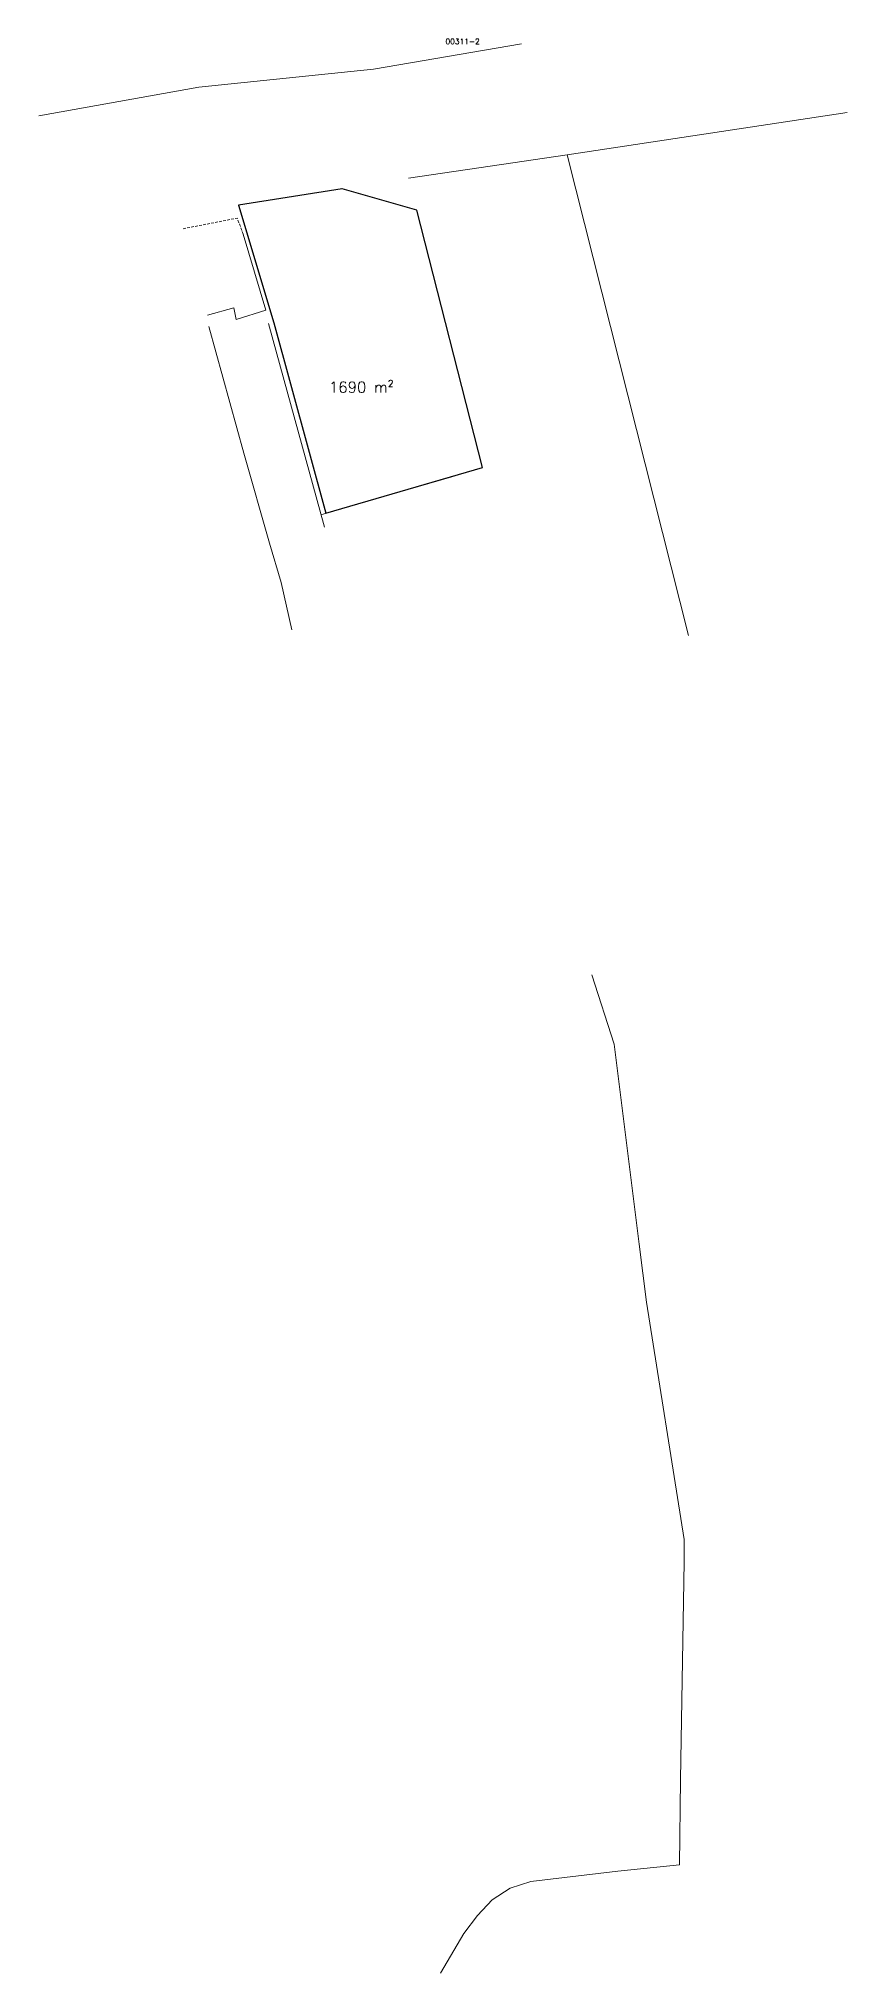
# Model space of a CAD drawing. Header units: metres. Extents: x 7516651 to 7516799, y 4692107 to 4692461.
import ezdxf

# ---------------------------------------------------------------- set-up
doc = ezdxf.new("R2010")
doc.units = ezdxf.units.M
doc.linetypes.add('DASHED', pattern=[0.75, 0.5, -0.25])
for name, color, linetype, lineweight in [('kati 1 terasat', 214, 'DASHED', 0), ('muri', 36, 'Continuous', 0), ('Ndarjet', 1, 'Continuous', 0), ('Nr-Kojshi', 251, 'Continuous', 0), ('Parc-Kojshi', 251, 'Continuous', 0), ('rrethoja', 3, 'Continuous', 0), ('streha', 233, 'Continuous', 0)]:
    doc.layers.add(name, color=color, linetype=linetype, lineweight=lineweight)
doc.styles.get("Standard").update_dxf_attribs({"font": 'simplex.shx'})

msp = doc.modelspace()

# ---------------------------------------------------------------- linework, layer by layer
at = {"flags": 128}
msp.add_lwpolyline([(7516719.82, 4692430.03), (7516706.15, 4692433.93), (7516687.17, 4692430.94), (7516693.61, 4692409.4), (7516703.14, 4692374.47), (7516731.86, 4692382.84)], close=True, dxfattribs=at)
at = {"layer": 'kati 1 terasat', "flags": 128}
for points, elevation in [([(7516677.01, 4692426.61), (7516686.93, 4692428.55)], 629.51), ([(7516688.02, 4692425.61), (7516686.93, 4692428.55)], 633.74)]:
    msp.add_lwpolyline(points, dxfattribs=dict(at, elevation=elevation))
at = {"layer": 'muri', "flags": 128}
for points, elevation in [([(7516688.16, 4692385.49), (7516681.75, 4692408.7)], 626.01), ([(7516702.89, 4692371.95), (7516692.67, 4692409.22)], 626.03), ([(7516688.16, 4692385.49), (7516692.84, 4692368.98), (7516694.95, 4692361.8), (7516696.92, 4692353.1)], 626.01), ([(7516731.86, 4692382.84), (7516726.21, 4692381.17), (7516702.27, 4692374.22)], 626.45)]:
    msp.add_lwpolyline(points, dxfattribs=dict(at, elevation=elevation))
at = {"layer": 'Ndarjet', "flags": 128}
msp.add_lwpolyline([(7516706.08, 4692433.96), (7516719.78, 4692430.04)], dxfattribs=at)
at = {"layer": 'Ndarjet', "elevation": 626.2, "flags": 128}
msp.add_lwpolyline([(7516687.17, 4692430.94), (7516693.61, 4692409.4), (7516703.14, 4692374.47), (7516731.86, 4692382.84)], dxfattribs=at)
at = {"layer": 'Parc-Kojshi'}
for points in [[(7516711.88, 4692455.84), (7516739, 4692460.47)], [(7516650.56, 4692447.31), (7516679.87, 4692452.54)], [(7516679.87, 4692452.54), (7516711.88, 4692455.84)], [(7516747.38, 4692440.18), (7516798.68, 4692447.91)], [(7516718.33, 4692435.86), (7516735.34, 4692438.37)], [(7516735.34, 4692438.37), (7516747.38, 4692440.18)], [(7516769.6, 4692352.06), (7516747.38, 4692440.18)]]:
    msp.add_lwpolyline(points, dxfattribs=at)
at = {"layer": 'rrethoja', "elevation": 620.79, "flags": 128}
msp.add_lwpolyline([(7516724.17, 4692106.97), (7516728.46, 4692114.29), (7516730.93, 4692117.54), (7516733.63, 4692120.44), (7516736.92, 4692122.55), (7516740.73, 4692123.77), (7516756.65, 4692125.67), (7516767.97, 4692126.84), (7516768.15, 4692142.47), (7516768.82, 4692182.39), (7516768.82, 4692186.47), (7516761.89, 4692229.94), (7516760.53, 4692240.58), (7516755.95, 4692277.24), (7516751.87, 4692289.89)], dxfattribs=at)
at = {"layer": 'streha', "elevation": 633.75, "flags": 128}
for points in [[(7516692.18, 4692411.68), (7516688.02, 4692425.61)], [(7516692.18, 4692411.68), (7516686.75, 4692409.96), (7516686.29, 4692412.13), (7516681.47, 4692410.77)]]:
    msp.add_lwpolyline(points, dxfattribs=at)

# ---------------------------------------------------------------- texts
msp.add_text('1690 m²', height=2).set_placement((7516703.72, 4692396.59))
at = {"layer": 'Nr-Kojshi'}
msp.add_text('00311-2', height=1, dxfattribs=at).set_placement((7516725.09, 4692460.43))

doc.saveas('drawing.dxf')
